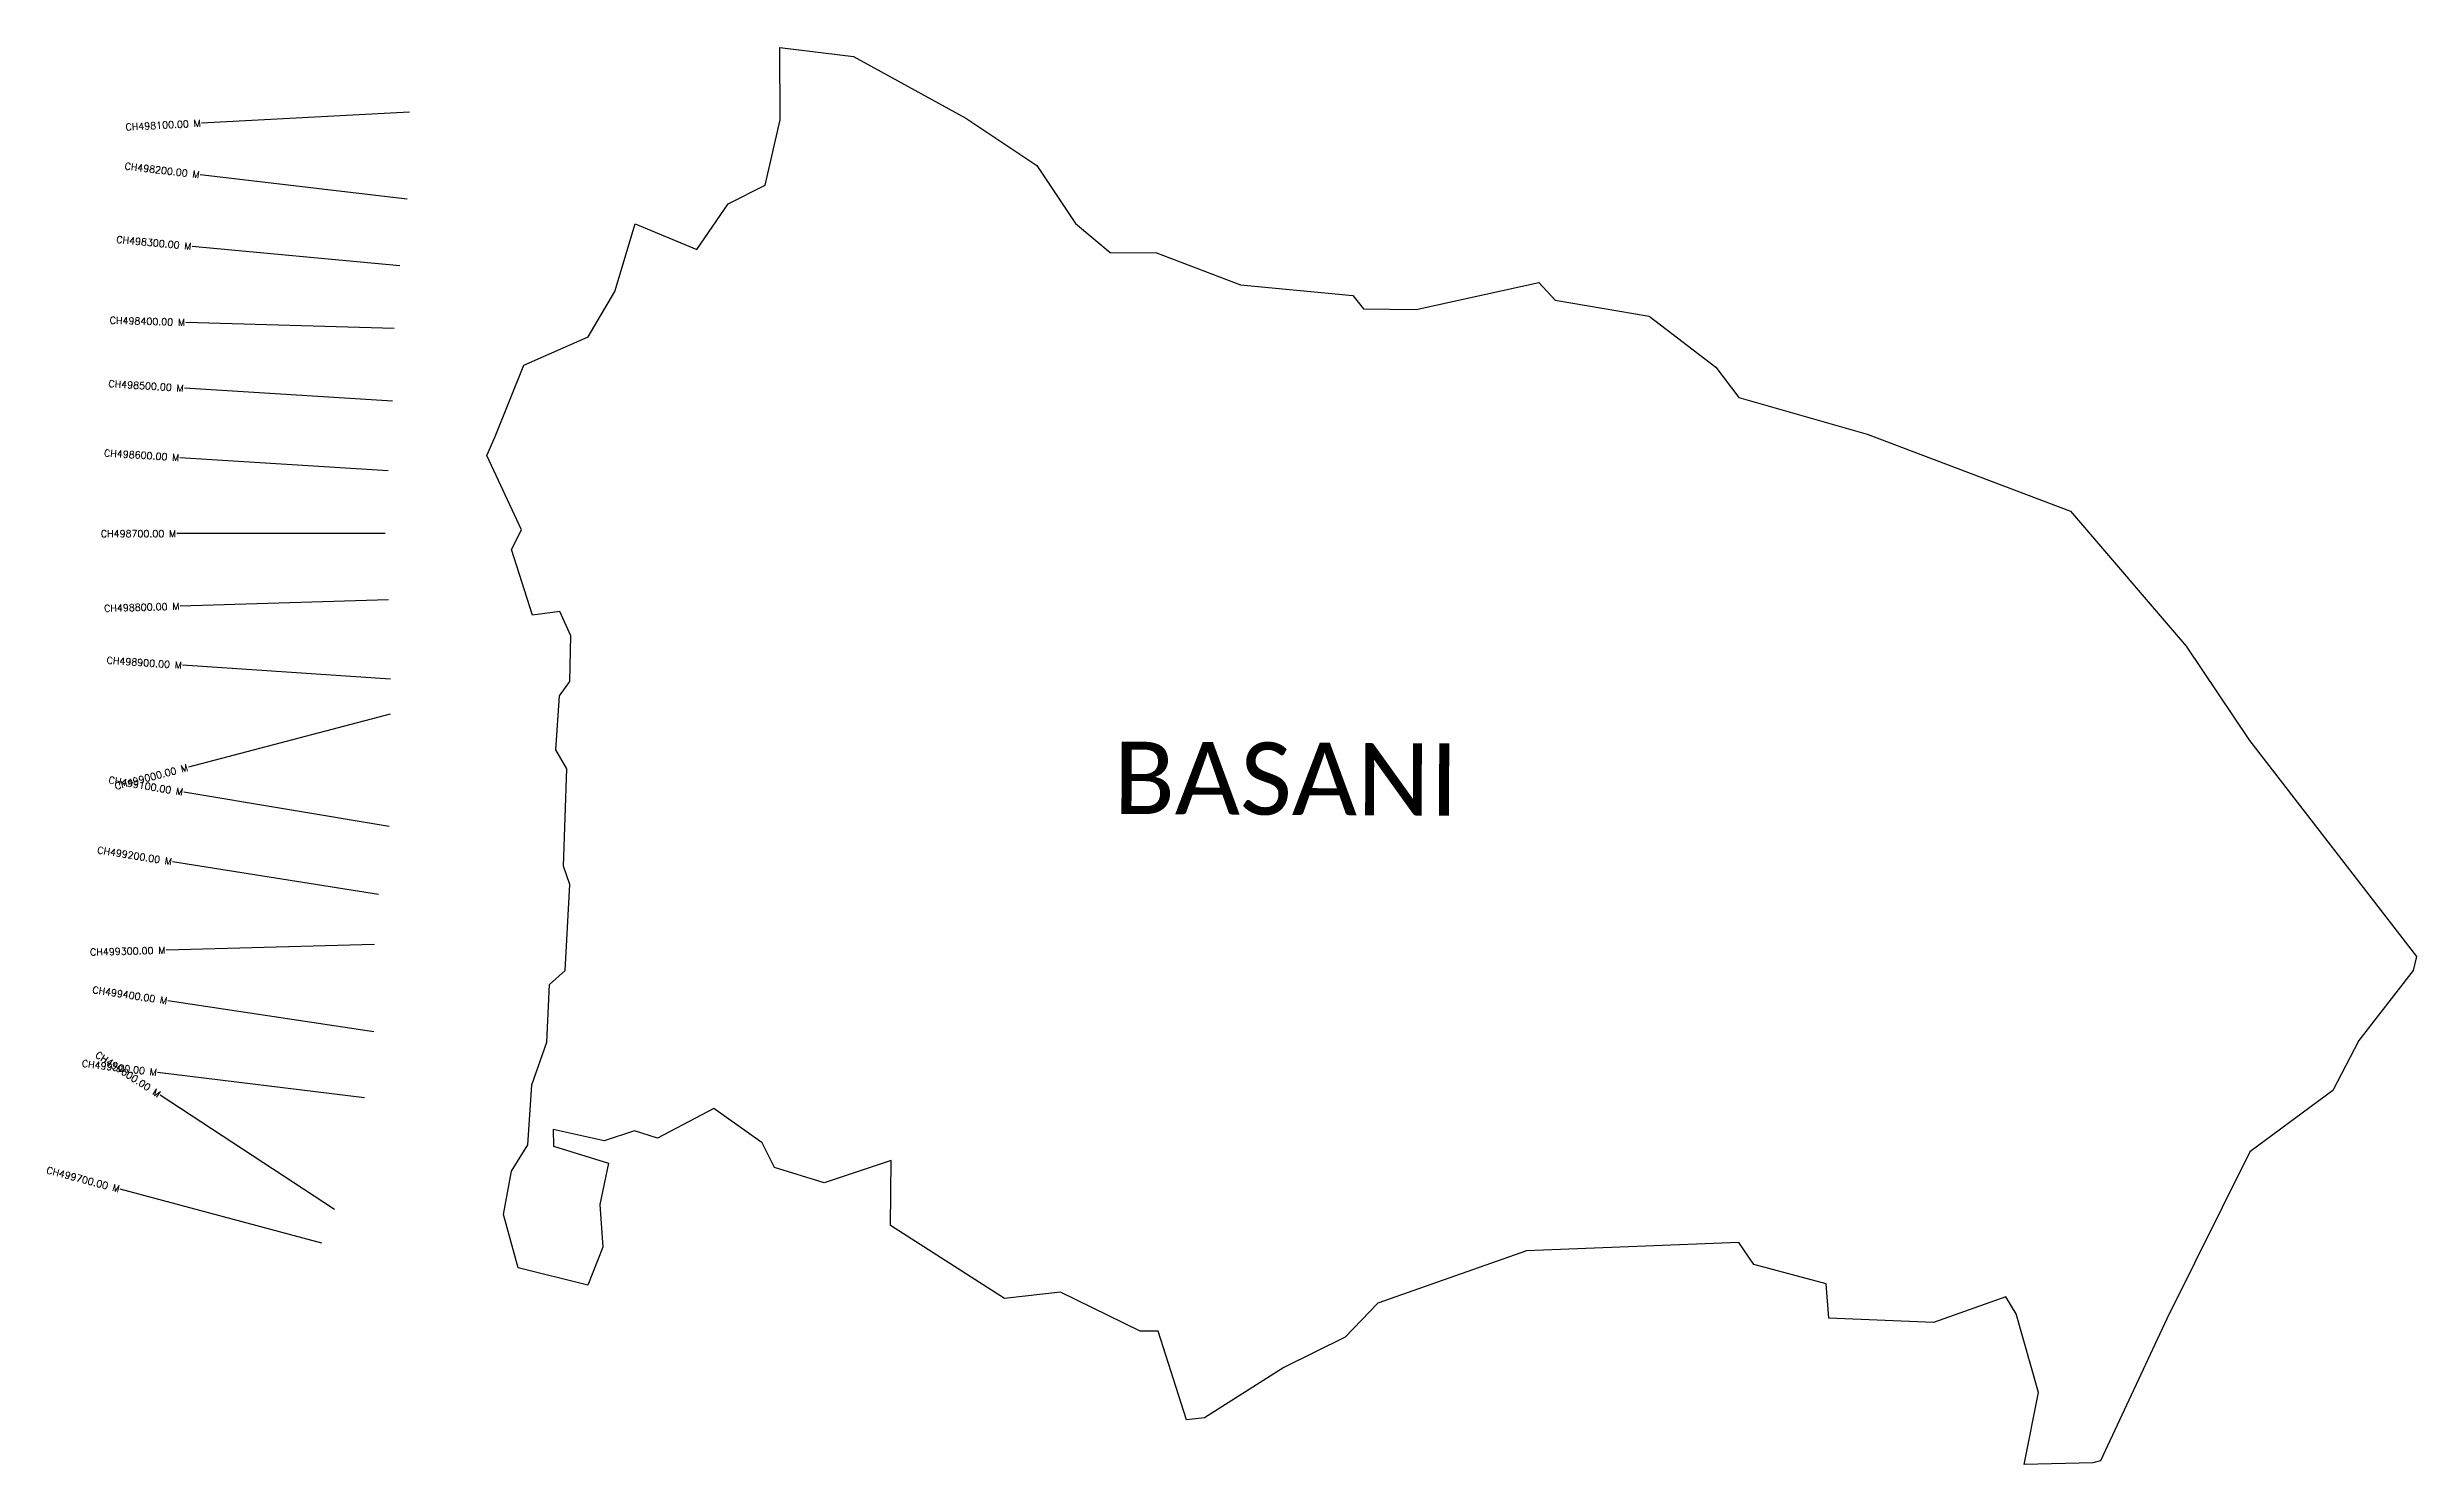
# Model space of a CAD drawing. Header units: metres. Extents: x 317534 to 320944, y 1886175 to 1888215.
import ezdxf
from ezdxf.enums import TextEntityAlignment as Align

# ---------------------------------------------------------------- set-up
doc = ezdxf.new("R2010")
doc.units = ezdxf.units.M
for name, color, linetype in [('CS', 134, 'Continuous'), ('CSMark', 6, 'Continuous'), ('village', 3, 'Continuous'), ('VILLAGE NAME', 250, 'Continuous')]:
    doc.layers.add(name, color=color, linetype=linetype)
doc.styles.get("Standard").update_dxf_attribs({"font": 'simplex.shx'})

msp = doc.modelspace()

# ---------------------------------------------------------------- linework, layer by layer
at = {"color": 6, "flags": 128}
for points in [[(319703.8, 1887851.3), (319839.3, 1887828.1)], [(320152.8, 1887658.1), (320445.4, 1887547.3)]]:
    msp.add_lwpolyline(points, dxfattribs=at)
at = {"layer": 'CS'}
for p, q in [((318055.3, 1888121.4), (317755.7, 1888105.9)), ((318051.8, 1887996.2), (317753.9, 1888031.4)), ((318041, 1887900.5), (317742.3, 1887928.4)), ((318033, 1887810.5), (317733.1, 1887819.1)), ((318030.5, 1887705.5), (317731.1, 1887724.2)), ((318024.2, 1887605.7), (317724.8, 1887624.4)), ((318020.3, 1887515.2), (317720.3, 1887515.2)), ((318024.8, 1887419.9), (317725, 1887410.8)), ((318027.8, 1887305.7), (317728.5, 1887325.7)), ((318027.1, 1887255.2), (317736.9, 1887179)), ((318027.1, 1887255.2), (317736.9, 1887179)), ((318026, 1887093.5), (317730.1, 1887142.9)), ((318010.4, 1886996), (317714.1, 1887043)), ((318004.7, 1886924), (317704.8, 1886915.9)), ((318003.9, 1886798.1), (317707.2, 1886842.7)), ((317990.2, 1886703.3), (317692.4, 1886739.7)), ((317947.4, 1886542.7), (317696.3, 1886706.9)), ((317928.7, 1886494.3), (317638.8, 1886571.6))]:
    msp.add_line(p, q, dxfattribs=at)
at = {"layer": 'village', "color": 6}
for points in [[(320445.4, 1887547.3, 0), (320611.9, 1887353.2, 0), (320703, 1887217.2, 0), (320943.5, 1886906.7, 0), (320938.6, 1886886.7, 0), (320860.6, 1886785.5, 0), (320823.2, 1886713.9, 0), (320703.7, 1886625.5, 0), (320583.9, 1886385.4, 0), (320488.8, 1886180.9, 0), (320477.6, 1886178.1, 0), (320379, 1886175.5, 0), (320399.2, 1886279, 0), (320367.3, 1886392.5, 0), (320352.2, 1886417, 0), (320248.4, 1886379.8, 0), (320097.7, 1886386.4, 0), (320093.6, 1886435.8, 0), (319989.6, 1886463.6, 0), (319968.2, 1886495.2, 0), (319662.7, 1886482.9, 0), (319448.5, 1886408, 0), (319401.5, 1886359, 0), (319313.2, 1886315.3, 0), (319199.1, 1886242.6, 0), (319173.4, 1886239.7, 0), (319132.5, 1886367.7, 0), (319106.7, 1886367.7, 0), (318991.8, 1886423.6, 0), (318911.3, 1886414.7, 0), (318747.1, 1886519.6, 0), (318748.5, 1886613, 0), (318651.8, 1886580.7, 0), (318580.6, 1886603.1, 0), (318562.5, 1886638.4, 0), (318493.1, 1886687.9, 0), (318412.1, 1886645, 0), (318378.8, 1886655.7, 0), (318335.4, 1886641.2, 0), (318262, 1886657.8, 0), (318262.1, 1886633.8, 0), (318341.7, 1886609, 0), (318329, 1886549.6, 0), (318333.2, 1886488.4, 0), (318311.6, 1886433.8, 0), (318211.6, 1886458.6, 0), (318190.6, 1886535.2, 0), (318202, 1886597.8, 0), (318225.6, 1886635.7, 0), (318231, 1886721.8, 0), (318252.8, 1886783.4, 0), (318256.8, 1886866.2, 0), (318279.2, 1886886.3, 0), (318285.9, 1887010.1, 0), (318276.7, 1887036.5, 0), (318281.3, 1887176.9, 0), (318265.8, 1887204.2, 0), (318270.8, 1887281.7, 0), (318286, 1887302.4, 0), (318287.4, 1887368.2, 0), (318271.4, 1887402.9, 0), (318232.3, 1887397.6, 0), (318201.9, 1887492.3, 0), (318216.3, 1887520.4, 0), (318166.3, 1887627.7, 0), (318178.6, 1887654.7, 0), (318219.4, 1887757.6, 0), (318312.2, 1887798.4, 0), (318350.6, 1887863.5, 0), (318380, 1887961, 0), (318468.4, 1887923.9, 0), (318513.8, 1887989.7, 0), (318566.9, 1888016.7, 0), (318588.3, 1888110.5, 0), (318588, 1888214.8, 0), (318693.9, 1888201.6, 0), (318855.9, 1888112.9, 0), (318957.9, 1888044.9, 0), (319013.7, 1887961.2, 0), (319063.6, 1887919.7, 0), (319130, 1887919, 0), (319251.1, 1887873.3, 0), (319412.5, 1887857.9, 0), (319427.8, 1887838.4, 0), (319503.6, 1887837.4, 0), (319680.1, 1887876.5, 0), (319680.1, 1887876.5, 0)], [(319680.1, 1887876.5, 0), (319703.8, 1887851.3, 0)], [(319839.3, 1887828.1, 0), (319934.9, 1887754.6, 0), (319968.2, 1887711.1, 0), (320152.8, 1887658.1, 0)]]:
    msp.add_polyline3d(points, dxfattribs=at)

# ---------------------------------------------------------------- texts
at = {"layer": 'CSMark'}
for s, rotation, p in [('CH498100.00 M', 2.9737, (317754.7, 1888105.8)), ('CH498200.00 M', 353.2595, (317752.9, 1888031.5)), ('CH498300.00 M', 354.6698, (317741.3, 1887928.5)), ('CH498400.00 M', 358.3644, (317732.1, 1887819.1)), ('CH498500.00 M', 356.4244, (317730.1, 1887724.3)), ('CH498600.00 M', 356.4244, (317723.8, 1887624.5)), ('CH498800.00 M', 1.7339, (317724, 1887410.8)), ('CH498900.00 M', 356.1779, (317727.5, 1887325.7)), ('CH499100.00 M', 350.5226, (317729.1, 1887143.1)), ('CH499100.00 M', 350.5226, (317729.1, 1887143.1)), ('CH499000.00 M', 14.6981, (317735.9, 1887178.8)), ('CH499000.00 M', 14.6981, (317735.9, 1887178.8)), ('CH499200.00 M', 350.9929, (317713.1, 1887043.1)), ('CH499300.00 M', 1.5537, (317703.8, 1886915.8)), ('CH499400.00 M', 351.4498, (317706.2, 1886842.9)), ('CH499500.00 M', 353.0264, (317691.4, 1886739.8)), ('CH499600.00 M', 326.8169, (317695.4, 1886707.4)), ('CH499700.00 M', 345.0847, (317637.8, 1886571.8))]:
    msp.add_text(s, height=10, rotation=rotation, dxfattribs=at).set_placement(p, align=Align.MIDDLE_RIGHT)
msp.add_text('CH498700.00 M', height=10, dxfattribs=at).set_placement((317719.3, 1887515.2), align=Align.MIDDLE_RIGHT)
at = {"layer": 'VILLAGE NAME', "insert": (319068.8, 1887215.9), "char_height": 104.042, "attachment_point": 1, "rotation": 359.6762}
msp.add_mtext_dynamic_manual_height_columns('{\\fCalibri|b0|i0|c0|p34;BASANI}', width=810.513, gutter_width=520.2, heights=[0], dxfattribs=at)

doc.saveas('drawing.dxf')
